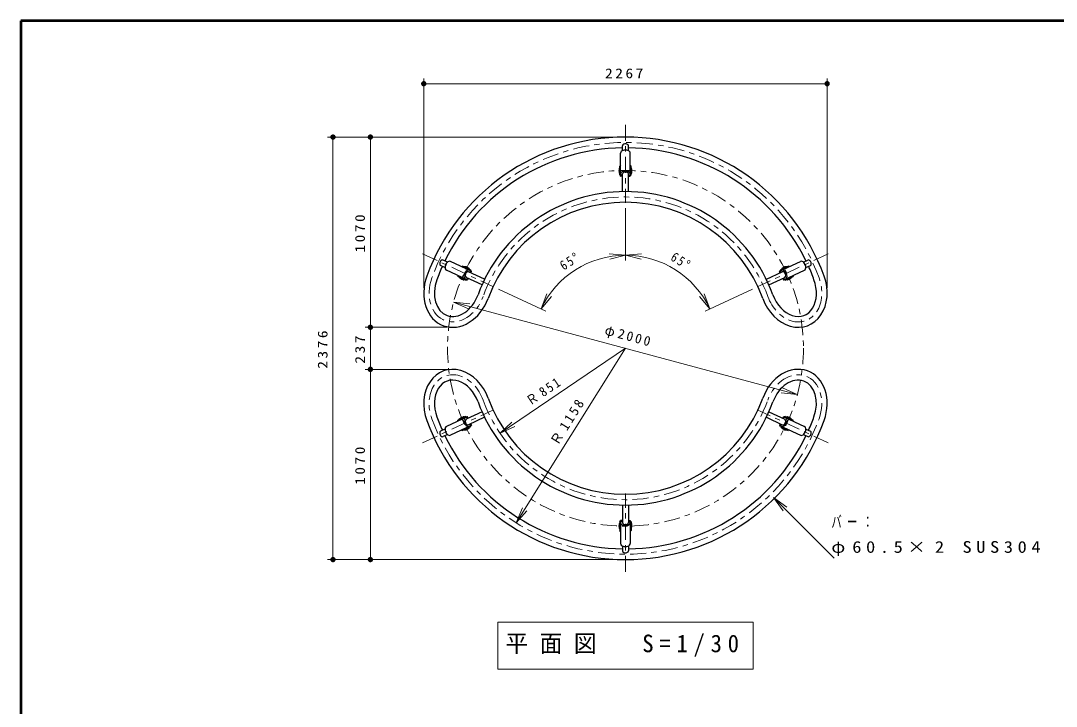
# Model space of a CAD drawing. Units: millimetres on the paper, with parts at other scales. Extents: x -365 to 0, y 0 to 257.
# Drawn here: x -365 to -171, y 128.5 to 257 of the extents above; entities that cross this region are included whole.
import ezdxf

# ---------------------------------------------------------------- set-up
doc = ezdxf.new("R2010")
doc.units = ezdxf.units.MM
doc.linetypes.add('USER2', pattern=[6, 3, -1, 1, -1])
doc.layers.add('1_30', color=7, linetype='Continuous', lineweight=25)
doc.layers.add('NAKAMURA図枠', color=7, linetype='Continuous', lineweight=13)
doc.styles.add('ＭＳ ゴシック', font='')
doc.styles.get('ＭＳ ゴシック').set_extended_font_data('MS Gothic')

# ---------------------------------------------------------------- blocks, each defined once
blk = doc.blocks.new('open_arrow')
at = {"color": 0, "linetype": 'Continuous', "lineweight": -2}
blk.add_lwpolyline([(7.5, 1.25), (0, 0), (7.5, -1.25)], dxfattribs=at)
blk = doc.blocks.new('filled_dot')
at = {"color": 0, "linetype": 'Continuous', "lineweight": -2, "const_width": 1.25}
blk.add_lwpolyline([(-0.625, 0, 1), (0.625, 0, 1)], format="xyb", close=True, dxfattribs=at)

msp = doc.modelspace()

# ---------------------------------------------------------------- linework, layer by layer
at = {"layer": '1_30', "lineweight": 13}
for p, q in [((-289.508, 206.952), (-289.508, 246.191)), ((-289.508, 245.191), (-213.949, 245.191)), ((-213.949, 206.952), (-213.949, 246.191)), ((-300.508, 235.191), (-307.508, 235.191)), ((-306.508, 155.999), (-306.508, 235.191)), ((-252.728, 235.191), (-300.508, 235.191)), ((-299.508, 199.537), (-299.508, 235.191)), ((-251.728, 221.834), (-251.728, 212.04)), ((-275.508, 206.684), (-266.633, 202.545)), ((-227.948, 206.684), (-236.824, 202.545)), ((-219.54, 186.932), (-283.916, 204.258)), ((-285.11, 199.537), (-300.508, 199.537)), ((-299.508, 191.654), (-299.508, 199.537)), ((-251.728, 195.595), (-275.222, 179.685)), ((-251.728, 195.595), (-272.193, 162.881)), ((-285.11, 191.654), (-300.508, 191.654)), ((-299.508, 155.999), (-299.508, 191.654)), ((-223.977, 167.615), (-212.626, 156.267)), ((-300.508, 155.999), (-307.508, 155.999)), ((-252.728, 155.999), (-300.508, 155.999)), ((-275.628, 144.281), (-275.628, 135.481)), ((-227.828, 144.281), (-275.628, 144.281)), ((-227.828, 135.481), (-227.828, 144.281)), ((-275.628, 135.481), (-227.828, 135.481))]:
    msp.add_line(p, q, dxfattribs=at)
at = {"layer": '1_30', "linetype": 'USER2', "lineweight": 13}
for p, q in [((-251.728, 237.512), (-251.728, 222.834)), ((-289.718, 213.31), (-276.415, 207.107)), ((-213.739, 213.31), (-227.042, 207.107)), ((-289.718, 177.881), (-276.415, 184.084)), ((-213.739, 177.881), (-227.042, 184.084)), ((-251.728, 153.679), (-251.728, 168.357))]:
    msp.add_line(p, q, dxfattribs=at)
at = {"layer": '1_30'}
for p, q in [((-252.295, 232.628), (-252.295, 233.544)), ((-251.162, 232.628), (-251.162, 233.544)), ((-252.628, 227.879), (-252.628, 232.178)), ((-250.828, 227.879), (-250.828, 232.178)), ((-252.628, 229.912), (-252.795, 229.745)), ((-250.828, 229.912), (-250.662, 229.745)), ((-252.337, 227.845), (-252.595, 227.845)), ((-252.295, 224.977), (-252.295, 228.272)), ((-251.162, 224.977), (-251.162, 228.272)), ((-251.12, 227.845), (-250.862, 227.845)), ((-285.052, 211.759), (-285.882, 212.147)), ((-280.607, 210.055), (-284.504, 211.872)), ((-222.85, 210.055), (-218.953, 211.872)), ((-218.405, 211.759), (-217.575, 212.147)), ((-285.531, 210.732), (-286.361, 211.12)), ((-281.367, 208.423), (-285.264, 210.24)), ((-282.45, 210.914), (-282.228, 210.994)), ((-278.118, 208.526), (-281.104, 209.918)), ((-280.7, 209.776), (-280.591, 210.01)), ((-225.339, 208.526), (-222.353, 209.918)), ((-222.757, 209.776), (-222.866, 210.01)), ((-222.089, 208.423), (-218.193, 210.24)), ((-221.007, 210.914), (-221.229, 210.994)), ((-217.926, 210.732), (-217.096, 211.12)), ((-283.21, 209.283), (-283.13, 209.061)), ((-278.597, 207.499), (-281.583, 208.891)), ((-281.214, 208.673), (-281.323, 208.439)), ((-224.86, 207.499), (-221.874, 208.891)), ((-222.243, 208.673), (-222.134, 208.439)), ((-220.247, 209.283), (-220.327, 209.061)), ((-281.367, 182.767), (-285.264, 180.95)), ((-278.597, 183.692), (-281.583, 182.299)), ((-281.214, 182.517), (-281.323, 182.751)), ((-278.118, 182.664), (-281.104, 181.272)), ((-225.339, 182.664), (-222.353, 181.272)), ((-224.86, 183.692), (-221.874, 182.299)), ((-222.243, 182.517), (-222.134, 182.751)), ((-222.089, 182.767), (-218.193, 180.95)), ((-285.531, 180.458), (-286.361, 180.071)), ((-280.607, 181.136), (-284.504, 179.319)), ((-283.21, 181.908), (-283.13, 182.13)), ((-280.7, 181.414), (-280.591, 181.18)), ((-222.757, 181.414), (-222.866, 181.18)), ((-222.85, 181.136), (-218.953, 179.319)), ((-220.247, 181.908), (-220.327, 182.13)), ((-217.926, 180.458), (-217.096, 180.071)), ((-285.052, 179.431), (-285.882, 179.044)), ((-282.45, 180.277), (-282.228, 180.196)), ((-221.007, 180.277), (-221.229, 180.196)), ((-218.405, 179.431), (-217.575, 179.044)), ((-252.295, 166.213), (-252.295, 162.919)), ((-251.162, 166.213), (-251.162, 162.919)), ((-252.628, 163.312), (-252.628, 159.012)), ((-252.337, 163.345), (-252.595, 163.345)), ((-251.12, 163.345), (-250.862, 163.345)), ((-250.828, 163.312), (-250.828, 159.012)), ((-252.628, 161.279), (-252.795, 161.445)), ((-250.828, 161.279), (-250.662, 161.445)), ((-252.295, 158.563), (-252.295, 157.647)), ((-251.162, 158.563), (-251.162, 157.647))]:
    msp.add_line(p, q, dxfattribs=at)
at = {"layer": '1_30', "color": 40}
for p, q in [((-252.795, 228.112), (-252.795, 229.745)), ((-250.662, 228.112), (-250.662, 229.745)), ((-252.795, 228.112), (-252.628, 227.945)), ((-250.662, 228.112), (-250.828, 227.945)), ((-280.748, 210.304), (-282.228, 210.994)), ((-280.748, 210.304), (-280.667, 210.083)), ((-222.709, 210.304), (-222.79, 210.083)), ((-222.709, 210.304), (-221.229, 210.994)), ((-281.649, 208.371), (-283.13, 209.061)), ((-281.649, 208.371), (-281.428, 208.451)), ((-221.808, 208.371), (-222.029, 208.451)), ((-221.808, 208.371), (-220.327, 209.061)), ((-281.649, 182.82), (-283.13, 182.13)), ((-281.649, 182.82), (-281.428, 182.739)), ((-221.808, 182.82), (-222.029, 182.739)), ((-221.808, 182.82), (-220.327, 182.13)), ((-280.748, 180.886), (-282.228, 180.196)), ((-280.748, 180.886), (-280.667, 181.108)), ((-222.709, 180.886), (-222.79, 181.108)), ((-222.709, 180.886), (-221.229, 180.196)), ((-252.795, 163.079), (-252.628, 163.245)), ((-252.795, 163.079), (-252.795, 161.445)), ((-250.662, 163.079), (-250.828, 163.245)), ((-250.662, 163.079), (-250.662, 161.445))]:
    msp.add_line(p, q, dxfattribs=at)
at = {"layer": '1_30', "linetype": 'USER2', "lineweight": 13}
msp.add_circle((-251.728, 195.595), 33.333, dxfattribs=at)
at = {"layer": '1_30'}
for centre, radius, start, end in [((-251.728, 195.595), 39.596, 20, 160), ((-251.728, 195.595), 37.579, 90.86401, 154.13599), ((-251.728, 195.595), 37.579, 25.86401, 89.13599), ((-251.728, 228.929), 1.217, 151.24868, 194.0736), ((-251.728, 228.929), 1.217, 345.9264, 28.75132), ((-251.728, 228.929), 1.217, 205.91272, 208.75132), ((-252.595, 227.879), 0.0333, 180, 270), ((-250.862, 227.879), 0.0333, 270, 0), ((-251.728, 228.929), 1.217, 331.24868, 334.08728), ((-251.728, 195.595), 29.382, 20, 160), ((-251.728, 195.595), 27.365, 20, 160), ((-251.728, 195.595), 37.579, 155.86401, 160), ((-281.939, 209.683), 1.217, 50.9264, 93.75132), ((-281.939, 209.683), 1.217, 36.24868, 39.08728), ((-280.621, 210.024), 0.0333, 335, 65), ((-222.836, 210.024), 0.0333, 115, 205), ((-221.518, 209.683), 1.217, 140.91272, 143.75132), ((-221.518, 209.683), 1.217, 86.24868, 129.0736), ((-251.728, 195.595), 37.579, 20, 24.13599), ((-281.939, 209.683), 1.217, 216.24868, 259.0736), ((-281.939, 209.683), 1.217, 270.91272, 273.75132), ((-281.353, 208.453), 0.0333, 245, 335), ((-222.104, 208.453), 0.0333, 205, 295), ((-221.518, 209.683), 1.217, 266.24868, 269.08728), ((-221.518, 209.683), 1.217, 280.9264, 323.75132), ((-251.728, 195.595), 27.365, 200, 340), ((-251.728, 195.595), 29.382, 200, 340), ((-251.728, 195.595), 37.579, 200, 204.13599), ((-281.939, 181.508), 1.217, 100.9264, 143.75132), ((-281.939, 181.508), 1.217, 86.24868, 89.08728), ((-281.353, 182.737), 0.0333, 25, 115), ((-222.104, 182.737), 0.0333, 65, 155), ((-221.518, 181.508), 1.217, 90.91272, 93.75132), ((-221.518, 181.508), 1.217, 36.24868, 79.0736), ((-251.728, 195.595), 37.579, 335.86401, 340), ((-251.728, 195.595), 39.596, 200, 340), ((-281.939, 181.508), 1.217, 266.24868, 309.0736), ((-281.939, 181.508), 1.217, 320.91272, 323.75132), ((-280.621, 181.166), 0.0333, 295, 25), ((-222.836, 181.166), 0.0333, 155, 245), ((-221.518, 181.508), 1.217, 216.24868, 219.08728), ((-221.518, 181.508), 1.217, 230.9264, 273.75132), ((-251.728, 195.595), 37.579, 205.86401, 269.13599), ((-251.728, 195.595), 37.579, 270.86401, 334.13599), ((-252.595, 163.312), 0.0333, 90, 180), ((-250.862, 163.312), 0.0333, 0, 90), ((-251.728, 162.262), 1.217, 165.9264, 208.75132), ((-251.728, 162.262), 1.217, 151.24868, 154.08728), ((-251.728, 162.262), 1.217, 25.91272, 28.75132), ((-251.728, 162.262), 1.217, 331.24868, 14.0736)]:
    msp.add_arc(centre, radius, start, end, dxfattribs=at)
at = {"layer": '1_30', "linetype": 'USER2', "lineweight": 13}
for radius, start, end in [(38.587, 20, 160), (28.374, 20, 160), (28.374, 200, 340), (38.587, 200, 340)]:
    msp.add_arc((-251.728, 195.595), radius, start, end, dxfattribs=at)
at = {"layer": '1_30', "color": 190}
for centre, start, end in [((-252.788, 228.543), 92.54826, 267.45175), ((-250.668, 228.543), 272.54825, 87.45174), ((-281.141, 210.48), 337.54825, 152.45174), ((-222.316, 210.48), 27.54826, 202.45175), ((-282.037, 208.559), 157.54826, 332.45175), ((-221.42, 208.559), 207.54825, 22.45174), ((-282.037, 182.632), 27.54825, 202.45174), ((-221.42, 182.632), 337.54826, 152.45175), ((-281.141, 180.71), 207.54826, 22.45175), ((-222.316, 180.71), 157.54825, 332.45174), ((-252.788, 162.648), 92.54825, 267.45174), ((-250.668, 162.648), 272.54826, 87.45175)]:
    msp.add_arc(centre, 0.15, start, end, dxfattribs=at)
at = {"layer": '1_30', "lineweight": 13}
for start, end in [(90, 155), (25, 90)]:
    msp.add_arc((-251.728, 195.595), 17.445, start, end, dxfattribs=at)
at = {"layer": '1_30'}
for centre, major_axis, ratio, start_param, end_param in [((-251.728, 232.178), (0.9, 0), 0.642792, 6.2831853, 9.424778), ((-251.728, 233.544), (0.567, 0), 0.642788, 6.2831853, 9.424778), ((-251.728, 228.272), (0.9, 0), 0.642792, 5.3934652, 10.3144981), ((-251.728, 228.272), (0.567, 0), 0.642788, 6.2831853, 9.424778), ((-286.122, 211.633), (0.239, 0.514), 0.642788, 6.2831853, 9.424778), ((-284.884, 211.056), (0.38, 0.816), 0.642792, 6.2831853, 9.424778), ((-218.573, 211.056), (0.38, -0.816), 0.642792, 6.2831853, 9.424778), ((-217.335, 211.633), (0.239, -0.514), 0.642788, 0, 3.1415927), ((-281.343, 209.405), (0.38, 0.816), 0.642792, 5.3934652, 10.3144981), ((-281.343, 209.405), (0.239, 0.514), 0.642788, 6.2831853, 9.424778), ((-222.114, 209.405), (0.38, -0.816), 0.642792, 5.3934652, 10.3144981), ((-222.114, 209.405), (0.239, -0.514), 0.642788, 0, 3.1415927), ((-283.19, 207.046), (-2.625, -7.212), 0.796781, 4.712389, 7.8539816), ((-283.19, 207.046), (-1.935, -5.317), 0.724352, 4.712389, 7.8539816), ((-220.267, 207.046), (-2.625, 7.212), 0.796781, 1.5707963, 4.712389), ((-220.267, 207.046), (-1.935, 5.317), 0.724352, 1.5707963, 4.712389), ((-283.19, 184.144), (2.625, -7.212), 0.796781, 1.5707963, 4.712389), ((-220.267, 184.144), (2.625, 7.212), 0.796781, 4.712389, 7.8539816), ((-283.19, 184.144), (1.935, -5.317), 0.724352, 1.5707963, 4.712389), ((-220.267, 184.144), (1.935, 5.317), 0.724352, 4.712389, 7.8539816), ((-281.343, 181.786), (-0.38, 0.816), 0.642792, 5.3934652, 10.3144981), ((-222.114, 181.786), (-0.38, -0.816), 0.642792, 5.3934652, 10.3144981), ((-284.884, 180.135), (-0.38, 0.816), 0.642792, 6.2831853, 9.424778), ((-281.343, 181.786), (-0.239, 0.514), 0.642788, 6.2831853, 9.424778), ((-222.114, 181.786), (-0.239, -0.514), 0.642788, 6.2831853, 9.424778), ((-218.573, 180.135), (-0.38, -0.816), 0.642792, 6.2831853, 9.424778), ((-286.122, 179.558), (-0.239, 0.514), 0.642788, 6.2831853, 9.424778), ((-217.335, 179.558), (-0.239, -0.514), 0.642788, 6.2831853, 9.424778), ((-251.728, 162.919), (-0.9, 0), 0.642792, 5.3934652, 10.3144981), ((-251.728, 162.919), (-0.567, 0), 0.642788, 6.2831853, 9.424778), ((-251.728, 159.012), (-0.9, 0), 0.642792, 6.2831853, 9.424778), ((-251.728, 157.647), (-0.567, 0), 0.642788, 6.2831853, 9.424778)]:
    msp.add_ellipse(centre, major_axis=major_axis, ratio=ratio, start_param=start_param, end_param=end_param, dxfattribs=at)
at = {"layer": '1_30', "linetype": 'USER2', "lineweight": 13}
for centre, major_axis, start_param, end_param in [((-283.19, 207.046), (-2.28, -6.265), 4.712389, 7.8539816), ((-220.267, 207.046), (-2.28, 6.265), 1.5707963, 4.712389), ((-283.19, 184.144), (2.28, -6.265), 1.5707963, 4.712389), ((-220.267, 184.144), (2.28, 6.265), 4.712389, 7.8539816)]:
    msp.add_ellipse(centre, major_axis=major_axis, ratio=0.766044, start_param=start_param, end_param=end_param, dxfattribs=at)
at = {"layer": 'NAKAMURA図枠', "lineweight": 50}
for p, q in [((-365, 257), (-365, 0)), ((0, 257), (-365, 257))]:
    msp.add_line(p, q, dxfattribs=at)

# ---------------------------------------------------------------- block references
at = {"layer": '1_30', "lineweight": 13, "xscale": 0.4, "yscale": 0.4}
msp.add_blockref('filled_dot', (-289.508, 245.191), dxfattribs=at)
for name, p, rotation in [('filled_dot', (-213.949, 245.191), 180), ('filled_dot', (-306.508, 235.191), 270), ('filled_dot', (-299.508, 235.191), 270), ('open_arrow', (-251.728, 213.04), 184.9), ('open_arrow', (-251.728, 213.04), 355.1), ('open_arrow', (-267.539, 202.968), 60.1), ('open_arrow', (-235.918, 202.968), 119.9), ('open_arrow', (-283.916, 204.258), 344.9), ('filled_dot', (-299.508, 199.537), 90), ('filled_dot', (-299.508, 199.537), 270), ('filled_dot', (-299.508, 191.654), 90), ('filled_dot', (-299.508, 191.654), 270), ('open_arrow', (-219.54, 186.932), 164.9), ('open_arrow', (-275.222, 179.685), 34.1), ('open_arrow', (-223.977, 167.615), 315), ('open_arrow', (-272.193, 162.881), 58), ('filled_dot', (-306.508, 155.999), 90), ('filled_dot', (-299.508, 155.999), 90)]:
    msp.add_blockref(name, p, dxfattribs=dict(at, rotation=rotation))

# ---------------------------------------------------------------- texts
at = {"layer": '1_30', "style": 'ＭＳ ゴシック'}
for s, insert, char_height, attachment_point in [('\\T1.33;\\W1.15;2267', (-251.728, 246.191), 1.833, 8), ('\\T1.5;\\W0.65;バー：', (-213.166, 163.067), 2.199, 4), ('\\T1.5;\\W1.15;φ60.5×2\\~SUS304', (-213.166, 158.067), 2.199, 4), ('\\T1.5;\\W0.95;平面図\u3000S=1/30', (-274.228, 139.881), 3.299, 4)]:
    msp.add_mtext(s, dxfattribs=dict(at, insert=insert, char_height=char_height, attachment_point=attachment_point))
at = {"layer": '1_30', "char_height": 1.833, "attachment_point": 8, "style": 'ＭＳ ゴシック'}
for s, insert, rotation in [('\\T1.33;\\W1.15;1070', (-300.508, 217.364), 90), ('\\T1.33;\\W0.85;65°', (-261.639, 211.152), 32.5), ('\\T1.33;\\W0.85;65°', (-241.818, 211.152), 327.5), ('\\T1.33;\\W1.15;2376', (-307.508, 195.595), 90), ('\\T1.33;φ2000', (-251.468, 196.561), 344.937), ('\\T1.33;\\W1.15;237', (-300.508, 195.595), 90), ('\\T1.33;\\W0.9;Ｒ851', (-266.494, 186.804), 34.107), ('\\T1.33;Ｒ1158', (-261.786, 181.404), 57.972), ('\\T1.33;\\W1.15;1070', (-300.508, 173.827), 90)]:
    msp.add_mtext(s, dxfattribs=dict(at, insert=insert, rotation=rotation))

doc.saveas('drawing.dxf')
